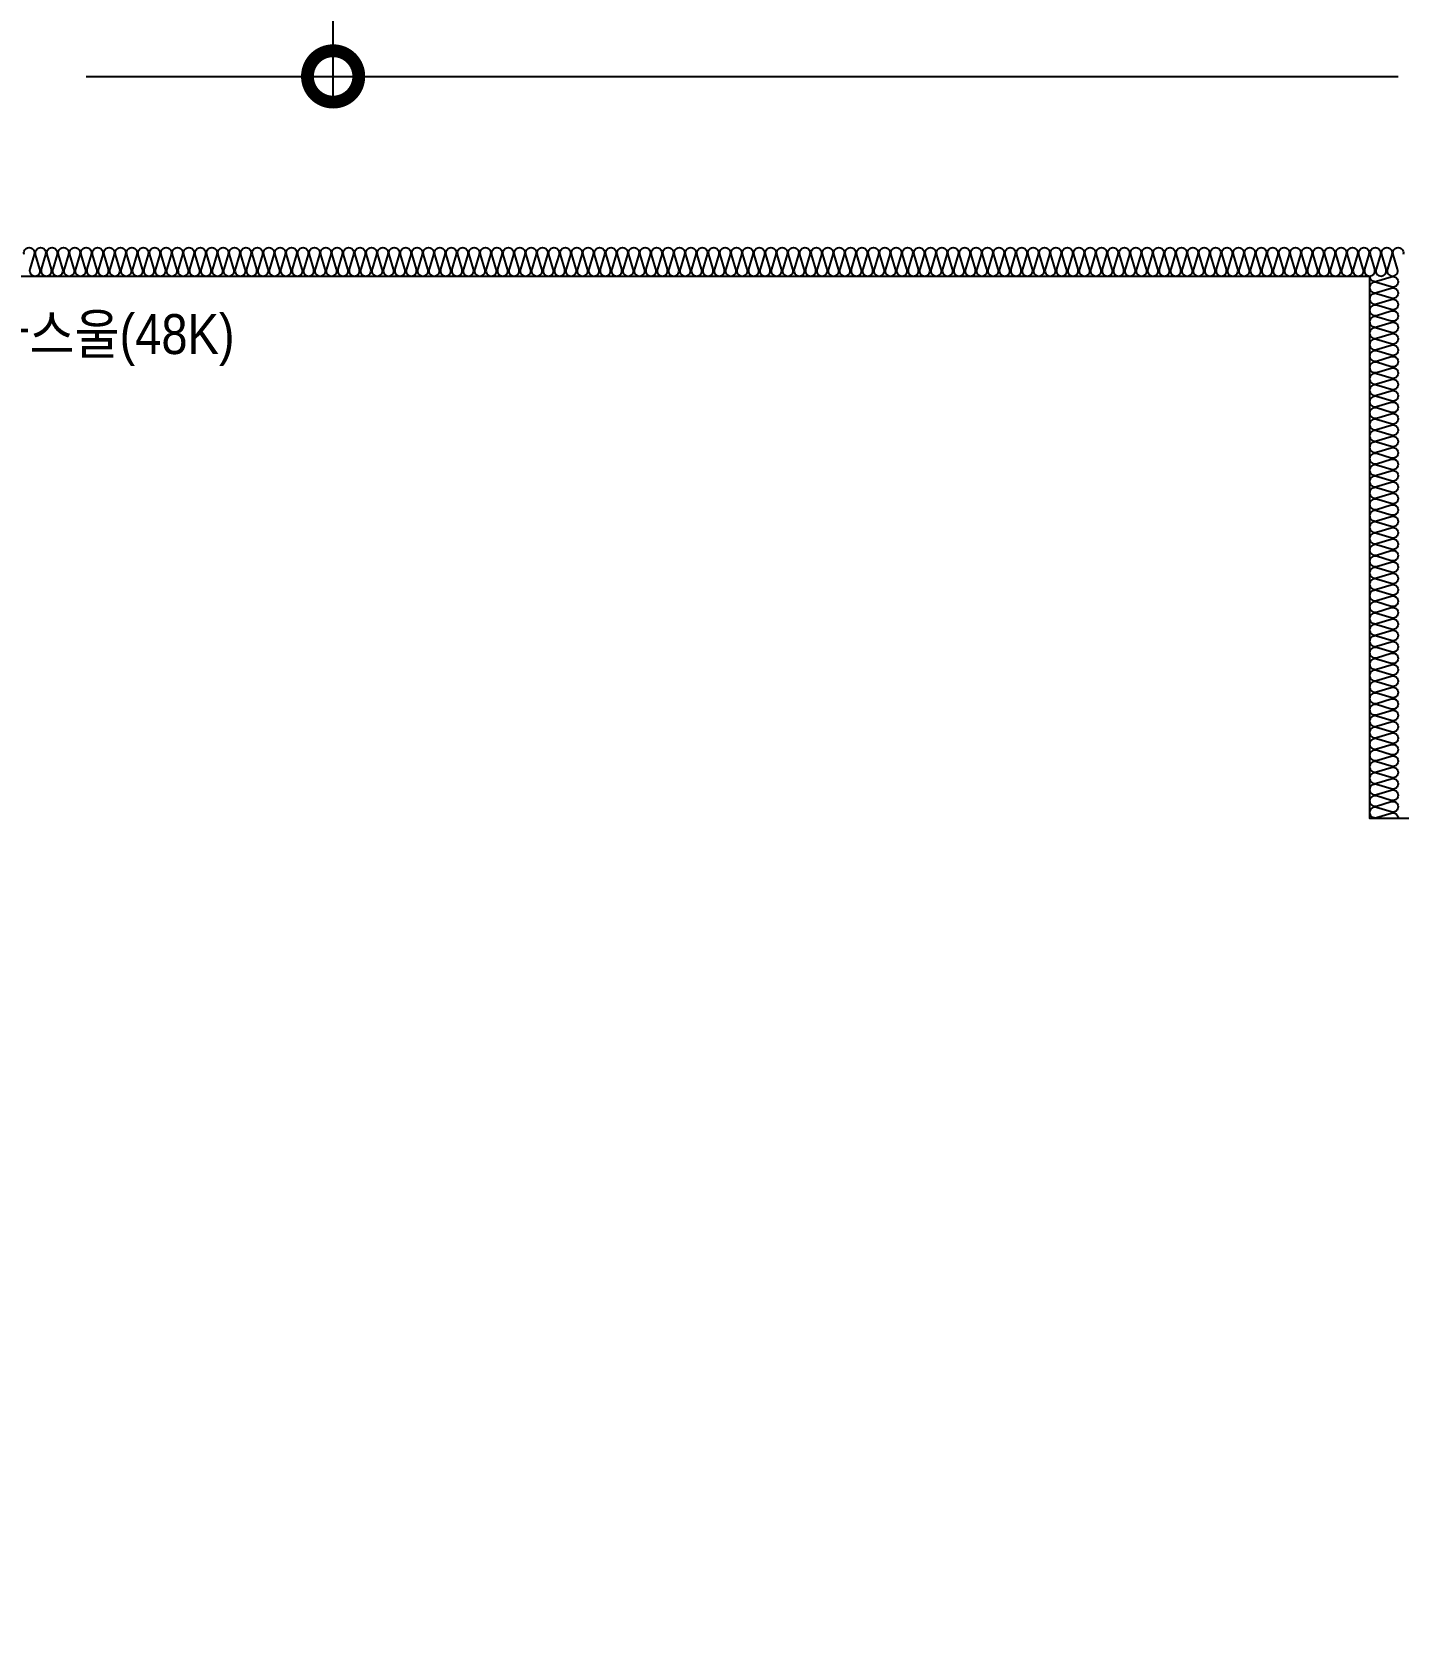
# Model space of a CAD drawing. Header units: millimetres. Extents: x 19868 to 801382, y -4805 to 85279.
# Drawn here: x 335093 to 337488, y 40968 to 43757 of the extents above; entities that cross this region are included whole.
import ezdxf
from ezdxf.enums import TextEntityAlignment as Align

# ---------------------------------------------------------------- set-up
doc = ezdxf.new("R2010")
doc.units = ezdxf.units.MM
doc.header["$LTSCALE"] = 250
doc.layers.get('Defpoints').update_dxf_attribs({"color": 151})
doc.layers.add('A-FIN', color=6, linetype='Continuous')
doc.layers.add('ISL', color=251, linetype='Continuous')
doc.layers.add('CK', color=221, linetype='Continuous', plot=False)
doc.layers.add('NOPLOT-단열', color=225, linetype='Continuous', plot=False)
doc.styles.add('Gdim', font='')
doc.styles.get('Gdim').set_extended_font_data('Dotum')
doc.dimstyles.new('Gdim50', dxfattribs={"dimscale": 30, "dimtxt": 3, "dimasz": 6, "dimexe": 1.5, "dimexo": 2, "dimgap": 1, "dimtad": 1, "dimdec": 0, "dimzin": 0, "dimdsep": 46, "dimlunit": 6, "dimtxsty": 'Gdim', "dimblk": 'DOTSMALL', "dimcen": 1.5, "dimdle": 1.5, "dimclrd": 256, "dimclre": 256, "dimclrt": 256, "dimazin": 0, "dimtfac": 1, "dimtdec": 0, "dimtix": 1, "dimtmove": 2, "dimatfit": 3, "dimldrblk": 'DOTSMALL', "dimfxl": 1.5, "dimtolj": 1, "dimtzin": 0, "dimlwd": -1, "dimlwe": -1, "dimarcsym": 1})

# ---------------------------------------------------------------- blocks, each defined once
blk = doc.blocks.new('_DotSmall')
at = {"color": 0, "linetype": 'ByBlock', "const_width": 0.5}
blk.add_lwpolyline([(-0.0625, 0, 1), (0.0625, 0, 1)], format="xyb", close=True, dxfattribs=at)
blk = doc.blocks.new('*D71')
at = {"layer": 'CK', "transparency": 16777216}
for p, q in [((335621, 43633.9), (335621, 47523.9)), ((335248.2, 47478.9), (335666, 47478.9)), ((335248.2, 43678.9), (335666, 43678.9))]:
    blk.add_line(p, q, dxfattribs=at)
at = {"layer": 'Defpoints', "color": 0, "transparency": 16777216}
for p in [(335188.2, 47478.9), (335621, 47478.9), (335188.2, 43678.9)]:
    blk.add_point(p, dxfattribs=at)
at = {"layer": 'CK', "transparency": 16777216, "xscale": 180, "yscale": 180, "zscale": 180}
for p, rotation in [((335621, 47478.9), 90), ((335621, 43678.9), 270)]:
    blk.add_blockref('_DotSmall', p, dxfattribs=dict(at, rotation=rotation))
at = {"layer": 'CK', "transparency": 16777216, "insert": (335537.2, 45578.9), "char_height": 90, "attachment_point": 5, "rotation": 90, "style": 'Gdim'}
blk.add_mtext('\\A1;3,800', dxfattribs=at)

msp = doc.modelspace()

# ---------------------------------------------------------------- linework, layer by layer
at = {"layer": 'A-FIN'}
msp.add_line((335188.2, 43678.9), (337488.2, 43678.9), dxfattribs=at)
at = {"layer": 'ISL'}
for points in [[(335079.4, 43366.8, -1.372593), (335097, 43366.8), (335089.4, 43341.1, 0.509267), (335098.2, 43328.9, 0.509267), (335107, 43341.1), (335099.4, 43366.8, -1.372593), (335117, 43366.8), (335109.4, 43341.1, 0.509267), (335118.2, 43328.9, 0.509267), (335127, 43341.1), (335119.4, 43366.8, -1.372593), (335137, 43366.8), (335129.4, 43341.1, 0.509267), (335138.2, 43328.9, 0.509267), (335147, 43341.1), (335139.4, 43366.8, -1.372593), (335157, 43366.8), (335149.4, 43341.1, 0.509267), (335158.2, 43328.9, 0.509267), (335167, 43341.1), (335159.4, 43366.8, -1.372593), (335177, 43366.8), (335169.4, 43341.1, 0.509267), (335178.2, 43328.9, 0.509267), (335187, 43341.1), (335179.4, 43366.8, -1.372593), (335197, 43366.8), (335189.4, 43341.1, 0.509267), (335198.2, 43328.9, 0.509267), (335207, 43341.1), (335199.4, 43366.8, -1.372593), (335217, 43366.8), (335209.4, 43341.1, 0.509267), (335218.2, 43328.9, 0.509267), (335227, 43341.1), (335219.4, 43366.8, -1.372593), (335237, 43366.8), (335229.4, 43341.1, 0.509267), (335238.2, 43328.9, 0.509267), (335247, 43341.1), (335239.4, 43366.8, -1.372593), (335257, 43366.8), (335249.4, 43341.1, 0.509267), (335258.2, 43328.9, 0.509267), (335267, 43341.1), (335259.4, 43366.8, -1.372593), (335277, 43366.8), (335269.4, 43341.1, 0.509267), (335278.2, 43328.9, 0.509267), (335287, 43341.1), (335279.4, 43366.8, -1.372593), (335297, 43366.8), (335289.4, 43341.1, 0.509267), (335298.2, 43328.9, 0.509267), (335307, 43341.1), (335299.4, 43366.8, -1.372593), (335317, 43366.8), (335309.4, 43341.1, 0.509267), (335318.2, 43328.9, 0.509267), (335327, 43341.1), (335319.4, 43366.8, -1.372593), (335337, 43366.8), (335329.4, 43341.1, 0.509267), (335338.2, 43328.9, 0.509267), (335347, 43341.1), (335339.4, 43366.8, -1.372593), (335357, 43366.8), (335349.4, 43341.1, 0.509267), (335358.2, 43328.9, 0.509267), (335367, 43341.1), (335359.4, 43366.8, -1.372593), (335377, 43366.8), (335369.4, 43341.1, 0.509267), (335378.2, 43328.9, 0.509267), (335387, 43341.1), (335379.4, 43366.8, -1.372593), (335397, 43366.8), (335389.4, 43341.1, 0.509267), (335398.2, 43328.9, 0.509267), (335407, 43341.1), (335399.4, 43366.8, -1.372593), (335417, 43366.8), (335409.4, 43341.1, 0.509267), (335418.2, 43328.9, 0.509267), (335427, 43341.1), (335419.4, 43366.8, -1.372593), (335437, 43366.8), (335429.4, 43341.1, 0.509267), (335438.2, 43328.9, 0.509267), (335447, 43341.1), (335439.4, 43366.8, -1.372593), (335457, 43366.8), (335449.4, 43341.1, 0.509267), (335458.2, 43328.9, 0.509267), (335467, 43341.1), (335459.4, 43366.8, -1.372593), (335477, 43366.8), (335469.4, 43341.1, 0.509267), (335478.2, 43328.9, 0.509267), (335487, 43341.1), (335479.4, 43366.8, -1.372593), (335497, 43366.8), (335489.4, 43341.1, 0.509267), (335498.2, 43328.9, 0.509267), (335507, 43341.1), (335499.4, 43366.8, -1.372593), (335517, 43366.8), (335509.4, 43341.1, 0.509267), (335518.2, 43328.9, 0.509267), (335527, 43341.1), (335519.4, 43366.8, -1.372593), (335537, 43366.8), (335529.4, 43341.1, 0.509267), (335538.2, 43328.9, 0.509267), (335547, 43341.1), (335539.4, 43366.8, -1.372593), (335557, 43366.8), (335549.4, 43341.1, 0.509267), (335558.2, 43328.9, 0.509267), (335567, 43341.1), (335559.4, 43366.8, -1.372593), (335577, 43366.8), (335569.4, 43341.1, 0.509267), (335578.2, 43328.9, 0.509267), (335587, 43341.1), (335579.4, 43366.8, -1.372593), (335597, 43366.8), (335589.4, 43341.1, 0.509267), (335598.2, 43328.9, 0.509267), (335607, 43341.1), (335599.4, 43366.8, -1.372593), (335617, 43366.8), (335609.4, 43341.1, 0.509267), (335618.2, 43328.9, 0.509267), (335627, 43341.1), (335619.4, 43366.8, -1.372593), (335637, 43366.8), (335629.4, 43341.1, 0.509267), (335638.2, 43328.9, 0.509267), (335647, 43341.1), (335639.4, 43366.8, -1.372593), (335657, 43366.8), (335649.4, 43341.1, 0.509267), (335658.2, 43328.9, 0.509267), (335667, 43341.1), (335659.4, 43366.8, -1.372593), (335677, 43366.8), (335669.4, 43341.1, 0.509267), (335678.2, 43328.9, 0.509267), (335687, 43341.1), (335679.4, 43366.8, -1.372593), (335697, 43366.8), (335689.4, 43341.1, 0.509267), (335698.2, 43328.9, 0.509267), (335707, 43341.1), (335699.4, 43366.8, -1.372593), (335717, 43366.8), (335709.4, 43341.1, 0.509267), (335718.2, 43328.9, 0.509267), (335727, 43341.1), (335719.4, 43366.8, -1.372593), (335737, 43366.8), (335729.4, 43341.1, 0.509267), (335738.2, 43328.9, 0.509267), (335747, 43341.1), (335739.4, 43366.8, -1.372593), (335757, 43366.8), (335749.4, 43341.1, 0.509267), (335758.2, 43328.9, 0.509267), (335767, 43341.1), (335759.4, 43366.8, -1.372593), (335777, 43366.8), (335769.4, 43341.1, 0.509267), (335778.2, 43328.9, 0.509267), (335787, 43341.1), (335779.4, 43366.8, -1.372593), (335797, 43366.8), (335789.4, 43341.1, 0.509267), (335798.2, 43328.9, 0.509267), (335807, 43341.1), (335799.4, 43366.8, -1.372593), (335817, 43366.8), (335809.4, 43341.1, 0.509267), (335818.2, 43328.9, 0.509267), (335827, 43341.1), (335819.4, 43366.8, -1.372593), (335837, 43366.8), (335829.4, 43341.1, 0.509267), (335838.2, 43328.9, 0.509267), (335847, 43341.1), (335839.4, 43366.8, -1.372593), (335857, 43366.8), (335849.4, 43341.1, 0.509267), (335858.2, 43328.9, 0.509267), (335867, 43341.1), (335859.4, 43366.8, -1.372593), (335877, 43366.8), (335869.4, 43341.1, 0.509267), (335878.2, 43328.9, 0.509267), (335887, 43341.1), (335879.4, 43366.8, -1.372593), (335897, 43366.8), (335889.4, 43341.1, 0.509267), (335898.2, 43328.9, 0.509267), (335907, 43341.1), (335899.4, 43366.8, -1.372593), (335917, 43366.8), (335909.4, 43341.1, 0.509267), (335918.2, 43328.9, 0.509267), (335927, 43341.1), (335919.4, 43366.8, -1.372593), (335937, 43366.8), (335929.4, 43341.1, 0.509267), (335938.2, 43328.9, 0.509267), (335947, 43341.1), (335939.4, 43366.8, -1.372593), (335957, 43366.8), (335949.4, 43341.1, 0.509267), (335958.2, 43328.9, 0.509267), (335967, 43341.1), (335959.4, 43366.8, -1.372593), (335977, 43366.8), (335969.4, 43341.1, 0.509267), (335978.2, 43328.9, 0.509267), (335987, 43341.1), (335979.4, 43366.8, -1.372593), (335997, 43366.8), (335989.4, 43341.1, 0.509267), (335998.2, 43328.9, 0.509267), (336007, 43341.1), (335999.4, 43366.8, -1.372593), (336017, 43366.8), (336009.4, 43341.1, 0.509267), (336018.2, 43328.9, 0.509267), (336027, 43341.1), (336019.4, 43366.8, -1.372593), (336037, 43366.8), (336029.4, 43341.1, 0.509267), (336038.2, 43328.9, 0.509267), (336047, 43341.1), (336039.4, 43366.8, -1.372593), (336057, 43366.8), (336049.4, 43341.1, 0.509267), (336058.2, 43328.9, 0.509267), (336067, 43341.1), (336059.4, 43366.8, -1.372593), (336077, 43366.8), (336069.4, 43341.1, 0.509267), (336078.2, 43328.9, 0.509267), (336087, 43341.1), (336079.4, 43366.8, -1.372593), (336097, 43366.8), (336089.4, 43341.1, 0.509267), (336098.2, 43328.9, 0.509267), (336107, 43341.1), (336099.4, 43366.8, -1.372593), (336117, 43366.8), (336109.4, 43341.1, 0.509267), (336118.2, 43328.9, 0.509267), (336127, 43341.1), (336119.4, 43366.8, -1.372593), (336137, 43366.8), (336129.4, 43341.1, 0.509267), (336138.2, 43328.9, 0.509267), (336147, 43341.1), (336139.4, 43366.8, -1.372593), (336157, 43366.8), (336149.4, 43341.1, 0.509267), (336158.2, 43328.9, 0.509267), (336167, 43341.1), (336159.4, 43366.8, -1.372593), (336177, 43366.8), (336169.4, 43341.1, 0.509267), (336178.2, 43328.9, 0.509267), (336187, 43341.1), (336179.4, 43366.8, -1.372593), (336197, 43366.8), (336189.4, 43341.1, 0.509267), (336198.2, 43328.9, 0.509267), (336207, 43341.1), (336199.4, 43366.8, -1.372593), (336217, 43366.8), (336209.4, 43341.1, 0.509267), (336218.2, 43328.9, 0.509267), (336227, 43341.1), (336219.4, 43366.8, -1.372593), (336237, 43366.8), (336229.4, 43341.1, 0.509267), (336238.2, 43328.9, 0.509267), (336247, 43341.1), (336239.4, 43366.8, -1.372593), (336257, 43366.8), (336249.4, 43341.1, 0.509267), (336258.2, 43328.9, 0.509267), (336267, 43341.1), (336259.4, 43366.8, -1.372593), (336277, 43366.8), (336269.4, 43341.1, 0.509267), (336278.2, 43328.9, 0.509267), (336287, 43341.1), (336279.4, 43366.8, -1.372593), (336297, 43366.8), (336289.4, 43341.1, 0.509267), (336298.2, 43328.9, 0.509267), (336307, 43341.1), (336299.4, 43366.8, -1.372593), (336317, 43366.8), (336309.4, 43341.1, 0.509267), (336318.2, 43328.9, 0.509267), (336327, 43341.1), (336319.4, 43366.8, -1.372593), (336337, 43366.8), (336329.4, 43341.1, 0.509267), (336338.2, 43328.9, 0.509267), (336347, 43341.1), (336339.4, 43366.8, -1.372593), (336357, 43366.8), (336349.4, 43341.1, 0.509267), (336358.2, 43328.9, 0.509267), (336367, 43341.1), (336359.4, 43366.8, -1.372593), (336377, 43366.8), (336369.4, 43341.1, 0.509267), (336378.2, 43328.9, 0.509267), (336387, 43341.1), (336379.4, 43366.8, -1.372593), (336397, 43366.8), (336389.4, 43341.1, 0.509267), (336398.2, 43328.9, 0.509267), (336407, 43341.1), (336399.4, 43366.8, -1.372593), (336417, 43366.8), (336409.4, 43341.1, 0.509267), (336418.2, 43328.9, 0.509267), (336427, 43341.1), (336419.4, 43366.8, -1.372593), (336437, 43366.8), (336429.4, 43341.1, 0.509267), (336438.2, 43328.9, 0.509267), (336447, 43341.1), (336439.4, 43366.8, -1.372593), (336457, 43366.8), (336449.4, 43341.1, 0.509267), (336458.2, 43328.9, 0.509267), (336467, 43341.1), (336459.4, 43366.8, -1.372593), (336477, 43366.8), (336469.4, 43341.1, 0.509267), (336478.2, 43328.9, 0.509267), (336487, 43341.1), (336479.4, 43366.8, -1.372593), (336497, 43366.8), (336489.4, 43341.1, 0.509267), (336498.2, 43328.9, 0.509267), (336507, 43341.1), (336499.4, 43366.8, -1.372593), (336517, 43366.8), (336509.4, 43341.1, 0.509267), (336518.2, 43328.9, 0.509267), (336527, 43341.1), (336519.4, 43366.8, -1.372593), (336537, 43366.8), (336529.4, 43341.1, 0.509267), (336538.2, 43328.9, 0.509267), (336547, 43341.1), (336539.4, 43366.8, -1.372593), (336557, 43366.8), (336549.4, 43341.1, 0.509267), (336558.2, 43328.9, 0.509267), (336567, 43341.1), (336559.4, 43366.8, -1.372593), (336577, 43366.8), (336569.4, 43341.1, 0.509267), (336578.2, 43328.9, 0.509267), (336587, 43341.1), (336579.4, 43366.8, -1.372593), (336597, 43366.8), (336589.4, 43341.1, 0.509267), (336598.2, 43328.9, 0.509267), (336607, 43341.1), (336599.4, 43366.8, -1.372593), (336617, 43366.8), (336609.4, 43341.1, 0.509267), (336618.2, 43328.9, 0.509267), (336627, 43341.1), (336619.4, 43366.8, -1.372593), (336637, 43366.8), (336629.4, 43341.1, 0.509267), (336638.2, 43328.9, 0.509267), (336647, 43341.1), (336639.4, 43366.8, -1.372593), (336657, 43366.8), (336649.4, 43341.1, 0.509267), (336658.2, 43328.9, 0.509267), (336667, 43341.1), (336659.4, 43366.8, -1.372593), (336677, 43366.8), (336669.4, 43341.1, 0.509267), (336678.2, 43328.9, 0.509267), (336687, 43341.1), (336679.4, 43366.8, -1.372593), (336697, 43366.8), (336689.4, 43341.1, 0.509267), (336698.2, 43328.9, 0.509267), (336707, 43341.1), (336699.4, 43366.8, -1.372593), (336717, 43366.8), (336709.4, 43341.1, 0.509267), (336718.2, 43328.9, 0.509267), (336727, 43341.1), (336719.4, 43366.8, -1.372593), (336737, 43366.8), (336729.4, 43341.1, 0.509267), (336738.2, 43328.9, 0.509267), (336747, 43341.1), (336739.4, 43366.8, -1.372593), (336757, 43366.8), (336749.4, 43341.1, 0.509267), (336758.2, 43328.9, 0.509267), (336767, 43341.1), (336759.4, 43366.8, -1.372593), (336777, 43366.8), (336769.4, 43341.1, 0.509267), (336778.2, 43328.9, 0.509267), (336787, 43341.1), (336779.4, 43366.8, -1.372593), (336797, 43366.8), (336789.4, 43341.1, 0.509267), (336798.2, 43328.9, 0.509267), (336807, 43341.1), (336799.4, 43366.8, -1.372593), (336817, 43366.8), (336809.4, 43341.1, 0.509267), (336818.2, 43328.9, 0.509267), (336827, 43341.1), (336819.4, 43366.8, -1.372593), (336837, 43366.8), (336829.4, 43341.1, 0.509267), (336838.2, 43328.9, 0.509267), (336847, 43341.1), (336839.4, 43366.8, -1.372593), (336857, 43366.8), (336849.4, 43341.1, 0.509267), (336858.2, 43328.9, 0.509267), (336867, 43341.1), (336859.4, 43366.8, -1.372593), (336877, 43366.8), (336869.4, 43341.1, 0.509267), (336878.2, 43328.9, 0.509267), (336887, 43341.1), (336879.4, 43366.8, -1.372593), (336897, 43366.8), (336889.4, 43341.1, 0.509267), (336898.2, 43328.9, 0.509267), (336907, 43341.1), (336899.4, 43366.8, -1.372593), (336917, 43366.8), (336909.4, 43341.1, 0.509267), (336918.2, 43328.9, 0.509267), (336927, 43341.1), (336919.4, 43366.8, -1.372593), (336937, 43366.8), (336929.4, 43341.1, 0.509267), (336938.2, 43328.9, 0.509267), (336947, 43341.1), (336939.4, 43366.8, -1.372593), (336957, 43366.8), (336949.4, 43341.1, 0.509267), (336958.2, 43328.9, 0.509267), (336967, 43341.1), (336959.4, 43366.8, -1.372593), (336977, 43366.8), (336969.4, 43341.1, 0.509267), (336978.2, 43328.9, 0.509267), (336987, 43341.1), (336979.4, 43366.8, -1.372593), (336997, 43366.8), (336989.4, 43341.1, 0.509267), (336998.2, 43328.9, 0.509267), (337007, 43341.1), (336999.4, 43366.8, -1.372593), (337017, 43366.8), (337009.4, 43341.1, 0.509267), (337018.2, 43328.9, 0.509267), (337027, 43341.1), (337019.4, 43366.8, -1.372593), (337037, 43366.8), (337029.4, 43341.1, 0.509267), (337038.2, 43328.9, 0.509267), (337047, 43341.1), (337039.4, 43366.8, -1.372593), (337057, 43366.8), (337049.4, 43341.1, 0.509267), (337058.2, 43328.9, 0.509267), (337067, 43341.1), (337059.4, 43366.8, -1.372593), (337077, 43366.8), (337069.4, 43341.1, 0.509267), (337078.2, 43328.9, 0.509267), (337087, 43341.1), (337079.4, 43366.8, -1.372593), (337097, 43366.8), (337089.4, 43341.1, 0.509267), (337098.2, 43328.9, 0.509267), (337107, 43341.1), (337099.4, 43366.8, -1.372593), (337117, 43366.8), (337109.4, 43341.1, 0.509267), (337118.2, 43328.9, 0.509267), (337127, 43341.1), (337119.4, 43366.8, -1.372593), (337137, 43366.8), (337129.4, 43341.1, 0.509267), (337138.2, 43328.9, 0.509267), (337147, 43341.1), (337139.4, 43366.8, -1.372593), (337157, 43366.8), (337149.4, 43341.1, 0.509267), (337158.2, 43328.9, 0.509267), (337167, 43341.1), (337159.4, 43366.8, -1.372593), (337177, 43366.8), (337169.4, 43341.1, 0.509267), (337178.2, 43328.9, 0.509267), (337187, 43341.1), (337179.4, 43366.8, -1.372593), (337197, 43366.8), (337189.4, 43341.1, 0.509267), (337198.2, 43328.9, 0.509267), (337207, 43341.1), (337199.4, 43366.8, -1.372593), (337217, 43366.8), (337209.4, 43341.1, 0.509267), (337218.2, 43328.9, 0.509267), (337227, 43341.1), (337219.4, 43366.8, -1.372593), (337237, 43366.8), (337229.4, 43341.1, 0.509267), (337238.2, 43328.9, 0.509267), (337247, 43341.1), (337239.4, 43366.8, -1.372593), (337257, 43366.8), (337249.4, 43341.1, 0.509267), (337258.2, 43328.9, 0.509267), (337267, 43341.1), (337259.4, 43366.8, -1.372593), (337277, 43366.8), (337269.4, 43341.1, 0.509267), (337278.2, 43328.9, 0.509267), (337287, 43341.1), (337279.4, 43366.8, -1.372593), (337297, 43366.8), (337289.4, 43341.1, 0.509267), (337298.2, 43328.9, 0.509267), (337307, 43341.1), (337299.4, 43366.8, -1.372593), (337317, 43366.8), (337309.4, 43341.1, 0.509267), (337318.2, 43328.9, 0.509267), (337327, 43341.1), (337319.4, 43366.8, -1.372593), (337337, 43366.8), (337329.4, 43341.1, 0.509267), (337338.2, 43328.9, 0.509267), (337347, 43341.1), (337339.4, 43366.8, -1.372593), (337357, 43366.8), (337349.4, 43341.1, 0.509267), (337358.2, 43328.9, 0.509267), (337367, 43341.1), (337359.4, 43366.8, -1.372593), (337377, 43366.8), (337369.4, 43341.1, 0.509267), (337378.2, 43328.9, 0.509267), (337387, 43341.1), (337379.4, 43366.8, -1.372593), (337397, 43366.8), (337389.4, 43341.1, 0.509267), (337398.2, 43328.9, 0.509267), (337407, 43341.1), (337399.4, 43366.8, -1.372593), (337417, 43366.8), (337409.4, 43341.1, 0.509267), (337418.2, 43328.9, 0.509267), (337427, 43341.1), (337419.4, 43366.8, -1.372593), (337437, 43366.8), (337429.4, 43341.1, 0.509267), (337438.2, 43328.9, 0.509267), (337447, 43341.1), (337439.4, 43366.8, -1.372593), (337457, 43366.8), (337449.4, 43341.1, 0.509267), (337458.2, 43328.9, 0.509267), (337467, 43341.1), (337459.4, 43366.8, -1.372593), (337477, 43366.8), (337469.4, 43341.1, 0.509267), (337478.2, 43328.9, 0.509267), (337487, 43341.1), (337479.4, 43366.8, -1.372593), (337497, 43366.8)], [(337438.2, 43328.9, 0.509267), (337450.3, 43320.1), (337476.1, 43327.8, -1.372593), (337476.1, 43310.1), (337450.3, 43317.8, 0.509267), (337438.2, 43308.9, 0.509267), (337450.3, 43300.1), (337476.1, 43307.8, -1.372593), (337476.1, 43290.1), (337450.3, 43297.8, 0.509267), (337438.2, 43288.9, 0.509267), (337450.3, 43280.1), (337476.1, 43287.8, -1.372593), (337476.1, 43270.1), (337450.3, 43277.8, 0.509267), (337438.2, 43268.9, 0.509267), (337450.3, 43260.1), (337476.1, 43267.8, -1.372593), (337476.1, 43250.1), (337450.3, 43257.8, 0.509267), (337438.2, 43248.9, 0.509267), (337450.3, 43240.1), (337476.1, 43247.8, -1.372593), (337476.1, 43230.1), (337450.3, 43237.8, 0.509267), (337438.2, 43228.9, 0.509267), (337450.3, 43220.1), (337476.1, 43227.8, -1.372593), (337476.1, 43210.1), (337450.3, 43217.8, 0.509267), (337438.2, 43208.9, 0.509267), (337450.3, 43200.1), (337476.1, 43207.8, -1.372593), (337476.1, 43190.1), (337450.3, 43197.8, 0.509267), (337438.2, 43188.9, 0.509267), (337450.3, 43180.1), (337476.1, 43187.8, -1.372593), (337476.1, 43170.1), (337450.3, 43177.8, 0.509267), (337438.2, 43168.9, 0.509267), (337450.3, 43160.1), (337476.1, 43167.8, -1.372593), (337476.1, 43150.1), (337450.3, 43157.8, 0.509267), (337438.2, 43148.9, 0.509267), (337450.3, 43140.1), (337476.1, 43147.8, -1.372593), (337476.1, 43130.1), (337450.3, 43137.8, 0.509267), (337438.2, 43128.9, 0.509267), (337450.3, 43120.1), (337476.1, 43127.8, -1.372593), (337476.1, 43110.1), (337450.3, 43117.8, 0.509267), (337438.2, 43108.9, 0.509267), (337450.3, 43100.1), (337476.1, 43107.8, -1.372593), (337476.1, 43090.1), (337450.3, 43097.8, 0.509267), (337438.2, 43088.9, 0.509267), (337450.3, 43080.1), (337476.1, 43087.8, -1.372593), (337476.1, 43070.1), (337450.3, 43077.8, 0.509267), (337438.2, 43068.9, 0.509267), (337450.3, 43060.1), (337476.1, 43067.8, -1.372593), (337476.1, 43050.1), (337450.3, 43057.8, 0.509267), (337438.2, 43048.9, 0.509267), (337450.3, 43040.1), (337476.1, 43047.8, -1.372593), (337476.1, 43030.1), (337450.3, 43037.8, 0.509267), (337438.2, 43028.9, 0.509267), (337450.3, 43020.1), (337476.1, 43027.8, -1.372593), (337476.1, 43010.1), (337450.3, 43017.8, 0.509267), (337438.2, 43008.9, 0.509267), (337450.3, 43000.1), (337476.1, 43007.8, -1.372593), (337476.1, 42990.1), (337450.3, 42997.8, 0.509267), (337438.2, 42988.9, 0.509267), (337450.3, 42980.1), (337476.1, 42987.8, -1.372593), (337476.1, 42970.1), (337450.3, 42977.8, 0.509267), (337438.2, 42968.9, 0.509267), (337450.3, 42960.1), (337476.1, 42967.8, -1.372593), (337476.1, 42950.1), (337450.3, 42957.8, 0.509267), (337438.2, 42948.9, 0.509267), (337450.3, 42940.1), (337476.1, 42947.8, -1.372593), (337476.1, 42930.1), (337450.3, 42937.8, 0.509267), (337438.2, 42928.9, 0.509267), (337450.3, 42920.1), (337476.1, 42927.8, -1.372593), (337476.1, 42910.1), (337450.3, 42917.8, 0.509267), (337438.2, 42908.9, 0.509267), (337450.3, 42900.1), (337476.1, 42907.8, -1.372593), (337476.1, 42890.1), (337450.3, 42897.8, 0.509267), (337438.2, 42888.9, 0.509267), (337450.3, 42880.1), (337476.1, 42887.8, -1.372593), (337476.1, 42870.1), (337450.3, 42877.8, 0.509267), (337438.2, 42868.9, 0.509267), (337450.3, 42860.1), (337476.1, 42867.8, -1.372593), (337476.1, 42850.1), (337450.3, 42857.8, 0.509267), (337438.2, 42848.9, 0.509267), (337450.3, 42840.1), (337476.1, 42847.8, -1.372593), (337476.1, 42830.1), (337450.3, 42837.8, 0.509267), (337438.2, 42828.9, 0.509267), (337450.3, 42820.1), (337476.1, 42827.8, -1.372593), (337476.1, 42810.1), (337450.3, 42817.8, 0.509267), (337438.2, 42808.9, 0.509267), (337450.3, 42800.1), (337476.1, 42807.8, -1.372593), (337476.1, 42790.1), (337450.3, 42797.8, 0.509267), (337438.2, 42788.9, 0.509267), (337450.3, 42780.1), (337476.1, 42787.8, -1.372593), (337476.1, 42770.1), (337450.3, 42777.8, 0.509267), (337438.2, 42768.9, 0.509267), (337450.3, 42760.1), (337476.1, 42767.8, -1.372593), (337476.1, 42750.1), (337450.3, 42757.8, 0.509267), (337438.2, 42748.9, 0.509267), (337450.3, 42740.1), (337476.1, 42747.8, -1.372593), (337476.1, 42730.1), (337450.3, 42737.8, 0.509267), (337438.2, 42728.9, 0.509267), (337450.3, 42720.1), (337476.1, 42727.8, -1.372593), (337476.1, 42710.1), (337450.3, 42717.8, 0.509267), (337438.2, 42708.9, 0.509267), (337450.3, 42700.1), (337476.1, 42707.8, -1.372593), (337476.1, 42690.1), (337450.3, 42697.8, 0.509267), (337438.2, 42688.9, 0.509267), (337450.3, 42680.1), (337476.1, 42687.8, -1.372593), (337476.1, 42670.1), (337450.3, 42677.8, 0.509267), (337438.2, 42668.9, 0.509267), (337450.3, 42660.1), (337476.1, 42667.8, -1.372593), (337476.1, 42650.1), (337450.3, 42657.8, 0.509267), (337438.2, 42648.9, 0.509267), (337450.3, 42640.1), (337476.1, 42647.8, -1.372593), (337476.1, 42630.1), (337450.3, 42637.8, 0.509267), (337438.2, 42628.9, 0.509267), (337450.3, 42620.1), (337476.1, 42627.8, -1.372593), (337476.1, 42610.1), (337450.3, 42617.8, 0.509267), (337438.2, 42608.9, 0.509267), (337450.3, 42600.1), (337476.1, 42607.8, -1.372593), (337476.1, 42590.1), (337450.3, 42597.8, 0.509267), (337438.2, 42588.9, 0.509267), (337450.3, 42580.1), (337476.1, 42587.8, -1.372593), (337476.1, 42570.1), (337450.3, 42577.8, 0.509267), (337438.2, 42568.9, 0.509267), (337450.3, 42560.1), (337476.1, 42567.8, -1.372593), (337476.1, 42550.1), (337450.3, 42557.8, 0.509267), (337438.2, 42548.9, 0.509267), (337450.3, 42540.1), (337476.1, 42547.8, -1.372593), (337476.1, 42530.1), (337450.3, 42537.8, 0.509267), (337438.2, 42528.9, 0.509267), (337450.3, 42520.1), (337476.1, 42527.8, -1.372593), (337476.1, 42510.1), (337450.3, 42517.8, 0.509267), (337438.2, 42508.9, 0.509267), (337450.3, 42500.1), (337476.1, 42507.8, -1.372593), (337476.1, 42490.1), (337450.3, 42497.8, 0.509267), (337438.2, 42488.9, 0.509267), (337450.3, 42480.1), (337476.1, 42487.8, -1.372593), (337476.1, 42470.1), (337450.3, 42477.8, 0.509267), (337438.2, 42468.9, 0.509267), (337450.3, 42460.1), (337476.1, 42467.8, -1.372593), (337476.1, 42450.1), (337450.3, 42457.8, 0.509267), (337438.2, 42448.9, 0.509267), (337450.3, 42440.1), (337476.1, 42447.8, -1.372593), (337476.1, 42430.1), (337450.3, 42437.8, 0.509267), (337438.2, 42428.9, 0.509267), (337450.3, 42420.1), (337476.1, 42427.8, -1.372593), (337476.1, 42410.1), (337450.3, 42417.8, 0.509267), (337438.2, 42408.9, 0.509267), (337450.3, 42400.1), (337476.1, 42407.8, -1.372593), (337476.1, 42390.1), (337450.3, 42397.8, 0.509267), (337438.2, 42388.9, 0.509267), (337450.3, 42380.1), (337476.1, 42387.8, -0.508361), (337488.2, 42378.9, -0.508361)]]:
    msp.add_lwpolyline(points, format="xyb", dxfattribs=at)
msp.add_lwpolyline([(332488.2, 35028.9), (332538.2, 35028.9), (332538.2, 42428.9), (333338.2, 42428.9), (333338.2, 43328.9), (337438.2, 43328.9), (337438.2, 42378.9), (338338.2, 42378.9), (338338.2, 43298.9), (344838.2, 43298.9), (344838.2, 35028.9), (344888.2, 35028.9)], dxfattribs=at)

# ---------------------------------------------------------------- texts
at = {"layer": 'NOPLOT-단열', "style": 'Gdim', "width": 0.9}
msp.add_text('T50 발수그라스울(48K)', height=70, dxfattribs=at).set_placement((335027.8, 43227.3), align=Align.MIDDLE_CENTER)

# ---------------------------------------------------------------- dimensions: what is measured, and where the dimension line sits
at = {"layer": 'CK'}
dim = msp.add_linear_dim(base=(335621, 47478.9), p1=(335188.2, 43678.9), p2=(335188.2, 47478.9), angle=90, dimstyle='Gdim50', dxfattribs=at)
dim.commit()
dim.dimension.update_dxf_attribs({"geometry": '*D71', "text_midpoint": (335537.2, 45578.9)})

doc.saveas('drawing.dxf')
